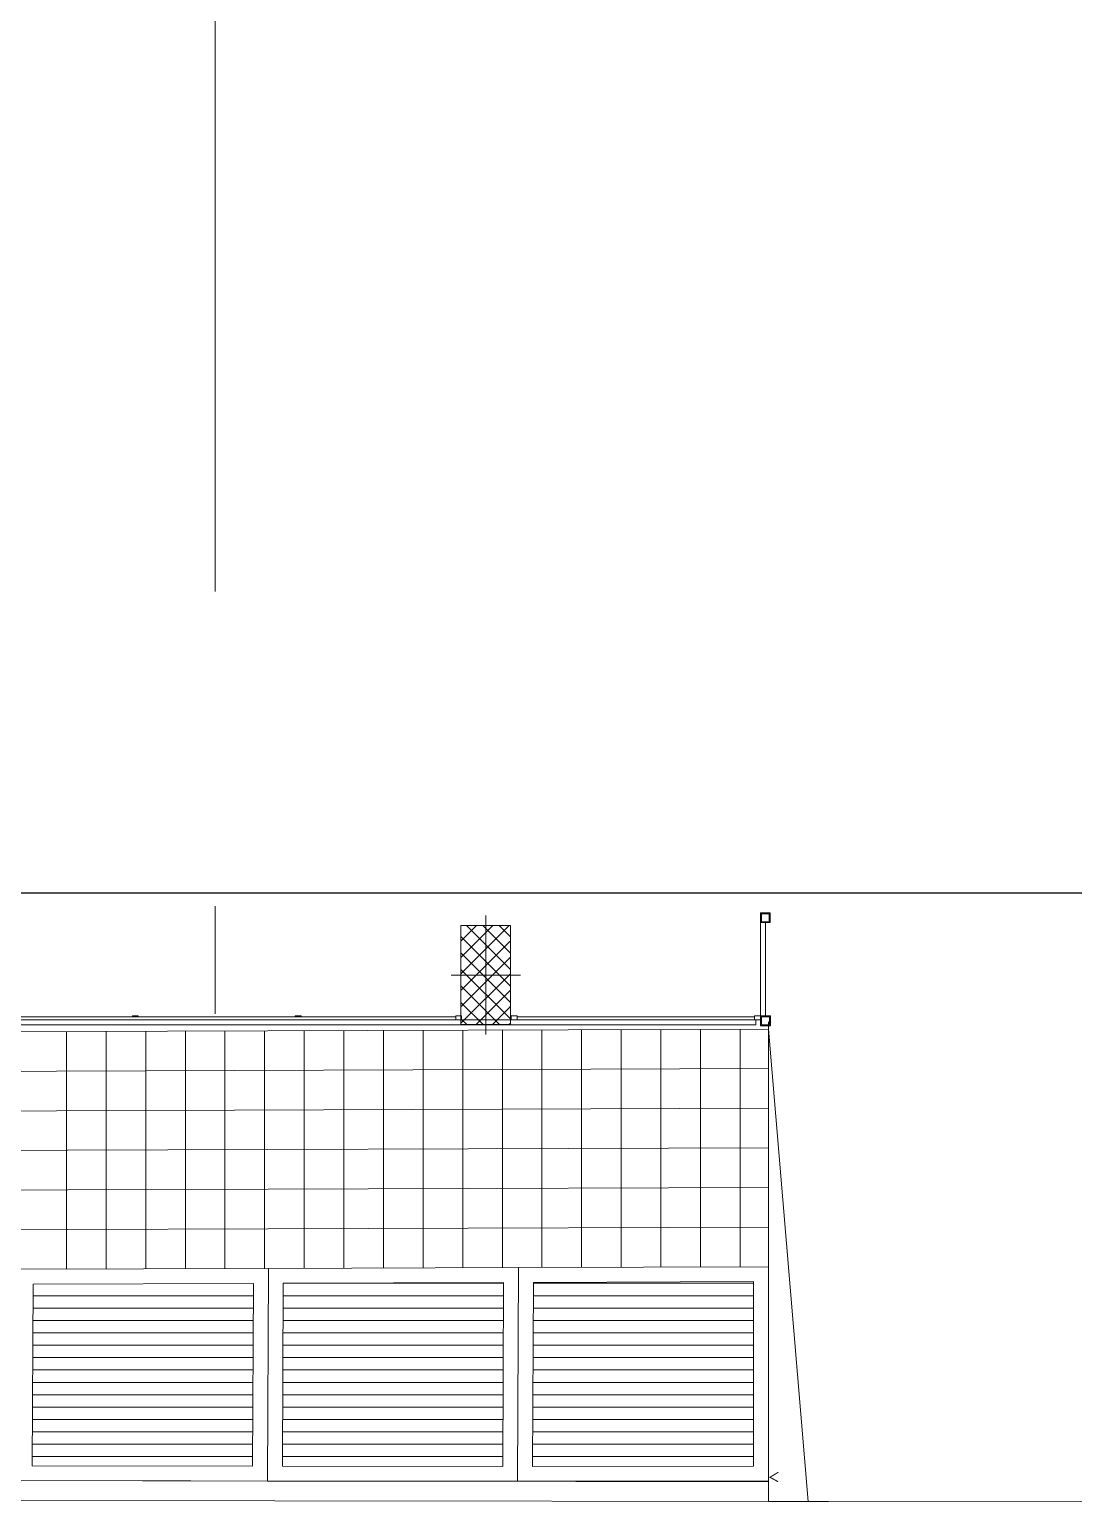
# Model space of a CAD drawing. Header units: millimetres. Extents: x 14 to 290, y 66 to 213.
# Drawn here: x 94.94 to 105.48, y 139.33 to 154.24 of the extents above; entities that cross this region are included whole.
import ezdxf

# ---------------------------------------------------------------- set-up
doc = ezdxf.new("R2010")
doc.units = ezdxf.units.MM
doc.linetypes.add('HIDDEN', pattern=[9.525, 6.35, -3.175])
for name, color, linetype, lineweight in [('OCASA_TODAS_r08$0$CARPINTERIA', 252, 'Continuous', 15), ('OCASA_TODAS_r08$0$CGC COLUMNAS', 252, 'Continuous', 20), ('OCASA_TODAS_r08$0$CGC COLUMNAS EJES', 252, 'Continuous', 20), ('OCASA_TODAS_r08$0$CGC COLUMNAS HATCH', 252, 'Continuous', 20), ('OCASA_TODAS_r08$0$LINEA_DE_PROYECCION', 252, 'HIDDEN', 15), ('OCASA_TODAS_r08$0$Revision', 251, 'Continuous', 20), ('OCASA_TODAS_r08$0$VEREDA', 251, 'Continuous', 15)]:
    doc.layers.add(name, color=color, linetype=linetype, lineweight=lineweight)

# ---------------------------------------------------------------- blocks, each defined once
blk = doc.blocks.new('OCASA_TODAS_r08$0$EJES_DE_LA_COLUMNA')
at = {"layer": 'OCASA_TODAS_r08$0$CGC COLUMNAS EJES'}
for p, q in [((0, -0.5), (0, 0.5)), ((-0.5, 0), (0.5, 0))]:
    blk.add_line(p, q, dxfattribs=at)
blk = doc.blocks.new('OCASA_TODAS_r08$0$Estructura PB para Arquitectura')
at = {"layer": 'OCASA_TODAS_r08$0$CGC COLUMNAS HATCH'}
h = blk.add_hatch(dxfattribs=at)
h.set_pattern_fill('ANSI37', color=256, scale=0.037, style=0)
h.set_pattern_definition([(45, (1107.25776, 392.10157), (-0.08306737, 0.08306737), []), (135, (1107.25776, 392.10157), (-0.08306737, -0.08306737), [])])
h.paths.add_polyline_path([(1177.99583, 372.091745), (1177.74583, 372.091745), (1177.74583, 371.591745), (1177.99583, 371.591745)])
h.paths.add_polyline_path([(1177.99583, 371.591745), (1177.74583, 371.591745), (1177.74583, 371.091745), (1177.99583, 371.091745)])
h.paths.add_polyline_path([(1177.74583, 371.591745), (1177.49583, 371.591745), (1177.49583, 371.091745), (1177.74583, 371.091745)])
h.paths.add_polyline_path([(1177.49583, 371.591745), (1177.74583, 371.591745), (1177.74583, 372.091745), (1177.49583, 372.091745)])
at = {"layer": 'OCASA_TODAS_r08$0$CGC COLUMNAS'}
blk.add_lwpolyline([(1177.49583, 371.091745), (1177.99583, 371.091745), (1177.99583, 372.091745), (1177.49583, 372.091745), (1177.49583, 371.091745)], close=True, dxfattribs=at)
blk.add_lwpolyline([(1177.49583, 371.091745), (1177.99583, 371.091745), (1177.99583, 372.091745), (1177.49583, 372.091745), (1177.49583, 371.091745)], close=True, dxfattribs=at)
at = {"layer": 'OCASA_TODAS_r08$0$CGC COLUMNAS EJES', "xscale": 0.7, "yscale": 1.2}
blk.add_blockref('OCASA_TODAS_r08$0$EJES_DE_LA_COLUMNA', (1177.74583, 371.591745, -0.000028), dxfattribs=at)

msp = doc.modelspace()

# ---------------------------------------------------------------- hatches: boundary and pattern name
at = {"layer": 'OCASA_TODAS_r08$0$VEREDA'}
h = msp.add_hatch(dxfattribs=at)
h.set_pattern_fill('LINE', color=256)
h.set_pattern_definition([(0, (0.63575, 116.33001), (0, 0.125), [])])
h.paths.add_polyline_path([(72.264, 139.771), (74.467, 139.767), (74.476, 141.531), (72.264, 141.527)])
h.paths.add_polyline_path([(74.767, 139.767), (74.776, 141.532), (77.001, 141.536), (76.992, 139.764)])
h.paths.add_polyline_path([(77.292, 139.763), (77.301, 141.537), (79.527, 141.541), (79.517, 139.76)])
h.paths.add_polyline_path([(79.817, 139.76), (79.827, 141.542), (82.052, 141.546), (82.042, 139.757)])
h.paths.add_polyline_path([(82.342, 139.756), (82.352, 141.547), (84.577, 141.551), (84.567, 139.753)])
h.paths.add_polyline_path([(84.867, 139.753), (84.877, 141.552), (87.102, 141.556), (87.093, 139.749)])
h.paths.add_polyline_path([(87.393, 139.749), (87.402, 141.557), (89.627, 141.561), (89.618, 139.746)])
h.paths.add_polyline_path([(89.918, 139.745), (89.927, 141.562), (92.152, 141.566), (92.143, 139.742)])
h.paths.add_polyline_path([(92.443, 139.742), (92.452, 141.567), (94.677, 141.572), (94.668, 139.738)])
h.paths.add_polyline_path([(94.968, 139.738), (94.977, 141.573), (97.202, 141.58), (97.193, 139.735)])
h.paths.add_polyline_path([(97.493, 139.734), (97.502, 141.581), (99.727, 141.589), (99.718, 139.731)])
h.paths.add_polyline_path([(100.018, 139.731), (100.027, 141.59), (102.25, 141.597), (102.25, 139.733)])

# ---------------------------------------------------------------- linework, layer by layer
at = {"color": 4}
msp.add_line((93.736, 145.522, 0), (107.499, 145.522, 0), dxfattribs=at)
at = {"layer": 'OCASA_TODAS_r08$0$CARPINTERIA', "elevation": 0}
for points in [[(102.319, 145.222), (102.419, 145.222), (102.419, 145.322), (102.319, 145.322)], [(102.329, 145.232), (102.409, 145.232), (102.409, 145.312), (102.329, 145.312)], [(102.369, 145.222), (102.319, 145.222), (102.319, 144.28), (102.369, 144.28)]]:
    msp.add_lwpolyline(points, close=True, dxfattribs=at)
at = {"layer": 'OCASA_TODAS_r08$0$CARPINTERIA'}
for points in [[(102.272, 144.19), (94.384, 144.19), (94.384, 144.24), (102.272, 144.24)], [(99.243, 144.27), (94.396, 144.27), (94.396, 144.24), (99.243, 144.24)], [(95.979, 144.27), (96.039, 144.27), (96.039, 144.28), (95.979, 144.28)], [(97.622, 144.27), (97.682, 144.27), (97.682, 144.28), (97.622, 144.28)], [(99.303, 144.24), (99.243, 144.24), (99.243, 144.28), (99.303, 144.28)], [(99.863, 144.24), (99.803, 144.24), (99.803, 144.28), (99.863, 144.28)], [(99.863, 144.27), (102.26, 144.27), (102.26, 144.24), (99.863, 144.24)], [(102.32, 144.24), (102.26, 144.24), (102.26, 144.28), (102.32, 144.28)], [(102.32, 144.18), (102.42, 144.18), (102.42, 144.28), (102.32, 144.28)], [(102.33, 144.19), (102.41, 144.19), (102.41, 144.27), (102.33, 144.27)]]:
    msp.add_lwpolyline(points, close=True, dxfattribs=at)
at = {"layer": 'OCASA_TODAS_r08$0$LINEA_DE_PROYECCION'}
msp.add_line((96.815, 164.44), (96.815, 144.3), dxfattribs=at)
at = {"layer": 'OCASA_TODAS_r08$0$Revision', "color": 253, "lineweight": 30, "elevation": 0}
msp.add_lwpolyline([(102.757, 139.622, 0, 0, 0), (102.415, 139.622, 0.01, 0.01, 0), (102.5, 139.673, 0.01, 0.01, 0), (102.415, 139.622, 0.01, 0.01, 0), (102.498, 139.577, 0.01, 0.01, 0), (102.415, 139.622, 0.01, 0.01, 0)], format="xyseb", dxfattribs=at)
at = {"layer": 'OCASA_TODAS_r08$0$VEREDA'}
for p, q in [((102.4, 139.377), (102.4, 144.22)), ((95.314, 144.124, 0), (95.314, 141.724, 0)), ((95.714, 144.125, 0), (95.714, 141.725, 0)), ((96.114, 144.127, 0), (96.114, 141.727, 0)), ((96.514, 144.128, 0), (96.514, 141.728, 0)), ((96.914, 144.129, 0), (96.914, 141.729, 0)), ((97.314, 144.131, 0), (97.314, 141.731, 0)), ((97.714, 144.132, 0), (97.714, 141.732, 0)), ((98.114, 144.133, 0), (98.114, 141.733, 0)), ((98.514, 144.135, 0), (98.514, 141.735, 0)), ((98.914, 144.136, 0), (98.914, 141.736, 0)), ((99.314, 144.137, 0), (99.314, 141.737, 0)), ((99.714, 144.139, 0), (99.714, 141.739, 0)), ((100.114, 144.14, 0), (100.114, 141.74, 0)), ((100.514, 144.141, 0), (100.514, 141.741, 0)), ((100.914, 144.143, 0), (100.914, 141.743, 0)), ((101.314, 144.144, 0), (101.314, 141.744, 0)), ((101.714, 144.145, 0), (101.714, 141.745, 0)), ((102.114, 144.147, 0), (102.114, 141.747, 0)), ((102.4, 144.148, 0), (102.4, 139.378, 0)), ((102.8, 139.377, 0), (102.4, 144.148, 0)), ((69.714, 139.624), (102.4, 139.577)), ((23.349, 139.491), (137.105, 139.327)), ((102.4, 139.378, 0), (102.8, 139.377, 0)), ((102.8, 139.377, 0), (107.3, 139.37, 0))]:
    msp.add_line(p, q, dxfattribs=at)
at = {"layer": 'OCASA_TODAS_r08$0$VEREDA', "elevation": 0}
for points in [[(69.56, 144.06), (94.309, 144.12), (102.4, 144.148)], [(69.56, 143.672), (70.309, 143.673), (94.31, 143.72), (102.405, 143.748)], [(69.559, 143.272), (70.309, 143.273), (94.311, 143.32), (102.403, 143.348)], [(69.559, 142.872), (70.31, 142.873), (94.312, 142.92), (102.401, 142.948)], [(69.559, 142.472), (70.311, 142.473), (94.313, 142.52), (102.4, 142.548)], [(69.559, 142.072), (70.311, 142.073), (94.314, 142.12), (102.4, 142.148)], [(94.817, 139.588), (94.828, 141.722), (97.353, 141.731), (97.342, 139.584), (94.817, 139.588)], [(97.342, 139.584), (97.353, 141.731), (99.878, 141.739), (99.867, 139.581), (97.342, 139.584)], [(99.867, 139.581), (99.878, 141.739), (102.4, 141.748), (102.4, 139.584), (99.867, 139.581)]]:
    msp.add_lwpolyline(points, dxfattribs=at)
for points in [[(94.968, 139.738), (94.977, 141.573), (97.202, 141.58), (97.193, 139.735)], [(97.493, 139.734), (97.502, 141.581), (99.727, 141.589), (99.718, 139.731)], [(100.018, 139.731), (100.027, 141.59), (102.25, 141.597), (102.25, 139.733)]]:
    msp.add_lwpolyline(points, close=True, dxfattribs=at)

# ---------------------------------------------------------------- block references
at = {"color": 31, "true_color": 0xfebd57}
msp.add_blockref('OCASA_TODAS_r08$0$Estructura PB para Arquitectura', (-1078.2, -226.899), dxfattribs=at)

doc.saveas('drawing.dxf')
